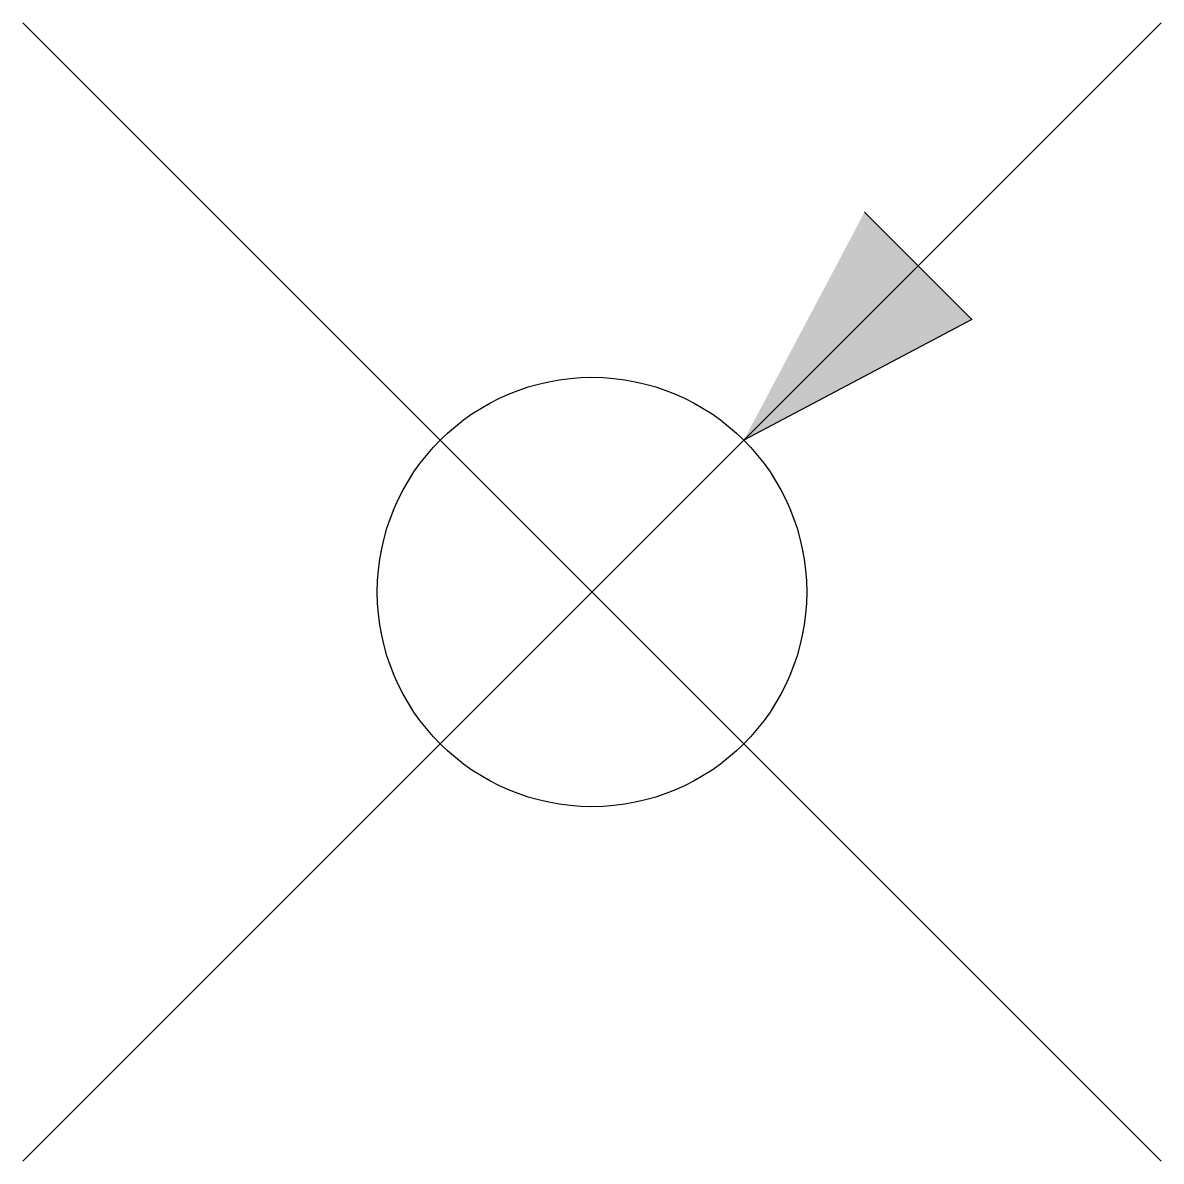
# Model space of a CAD drawing. Extents: x -2.65 to 2.65, y -2.65 to 2.65.
import ezdxf

# ---------------------------------------------------------------- set-up
doc = ezdxf.new("R2010")
doc.units = 0
doc.header["$LTSCALE"] = 0.2

msp = doc.modelspace()

# ---------------------------------------------------------------- hatches: boundary and pattern name
msp.add_hatch(color=256).paths.add_polyline_path([(1.7696, 1.2696), (1.2696, 1.7696), (0.7071, 0.7071)])

# ---------------------------------------------------------------- linework, layer by layer
at = {"linetype": 'ByBlock'}
for p, q in [((1.5196, 1.5196), (2.6446, 2.6446)), ((1.7696, 1.2696), (1.2696, 1.7696)), ((1.7696, 1.2696), (0.7071, 0.7071))]:
    msp.add_line(p, q, dxfattribs=at)
at = {"ltscale": 0.1, "flags": 128}
for points in [[(-2.6517, 2.6517), (2.6517, -2.6517)], [(2.6517, 2.6517), (-2.6517, -2.6517)]]:
    msp.add_lwpolyline(points, dxfattribs=at)
msp.add_circle((0, 0), 1)

doc.saveas('drawing.dxf')
